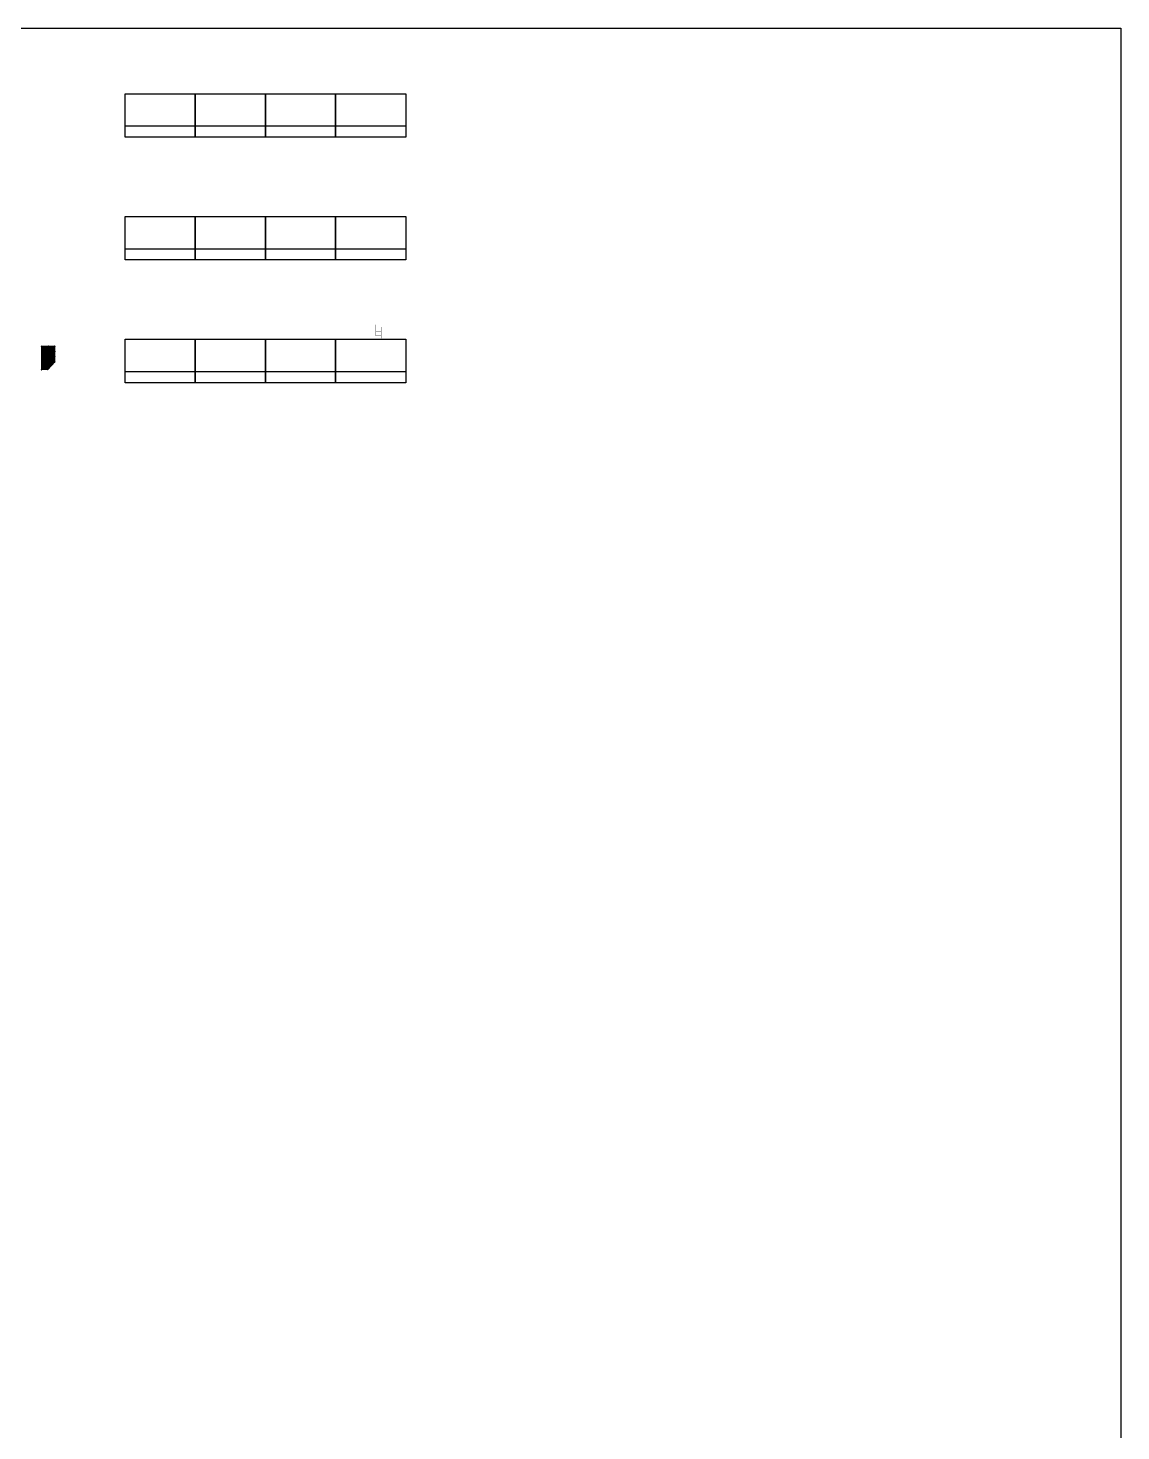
# Model space of a CAD drawing. Header units: millimetres. Extents: x -507089 to 1145492, y -1925330 to 49778.
# Drawn here: x 366551 to 1145492, y -950000 to 49778 of the extents above; entities that cross this region are included whole.
import ezdxf

# ---------------------------------------------------------------- set-up
doc = ezdxf.new("R2010")
doc.units = ezdxf.units.MM
doc.header["$MEASUREMENT"] = 0
doc.set_wipeout_variables(frame=1)
doc.linetypes.add('HIDDEN', pattern=[0.75, 0.5, -0.25])
doc.layers.get('Defpoints').update_dxf_attribs({"color": 6})
for name, color, linetype, lineweight in [('A-COT VACH', 2, 'Continuous', 35), ('A-DIM', 251, 'Continuous', 15), ('A-HATCH', 251, 'Continuous', 5), ('A-KY HIEU', 34, 'Continuous', 20), ('A-NET KHUAT', 250, 'HIDDEN', 9), ('A-NET MANH', 8, 'Continuous', 9), ('A-NET THAY', 125, 'Continuous', 18)]:
    doc.layers.add(name, color=color, linetype=linetype, lineweight=lineweight)
doc.layers.add('A1- MAU 21', color=7, linetype='Continuous', lineweight=5, true_color=0x585858)
doc.layers.add('LUOI GIONG', color=160, linetype='Continuous', plot=False)
doc.layers.add('QUYEN', color=7, linetype='Continuous')
doc.layers.get('A-DIM').off()
doc.styles.add('A1-arial', font='arial.ttf', dxfattribs={"width": 0.8})

# ---------------------------------------------------------------- blocks, each defined once
blk = doc.blocks.new('cot 220')
at = {"layer": 'A-COT VACH'}
h = blk.add_hatch(color=251, dxfattribs=at)
h.dxf.hatch_style = 1
h.paths.add_polyline_path([(110, 110), (-110, 110), (-110, -110), (110, -110)])
blk.add_lwpolyline([(-110, -110), (110, -110), (110, 110), (-110, 110)], close=True, dxfattribs=at)
blk = doc.blocks.new('TUONG RAO A17 NEW')
at = {"layer": 'A-NET THAY'}
for p, q in [((227, -16691), (220, -16801)), ((3805, -16448), (3812, -16558))]:
    blk.add_line(p, q, dxfattribs=at)
for points in [[(9500, -11200), (9500, 0), (0, 0), (0, -16801), (4510, -16516)], [(9390, -11157), (9390, -110), (110, -110), (110, -16684), (4460, -16409)]]:
    blk.add_lwpolyline(points, close=True, dxfattribs=at)
at = {"layer": 'QUYEN'}
for points in [[(212, -16665, 62.5, 62.5, 0), (1062, -15706, 0, 0, -0.1927387), (1459, -16590, 0, 0, -1.7828818)], [(3805, -16448, 62.5, 62.5, 0), (2846, -15598, 0, 0, 0.1927387), (2557, -16523, 0, 0, 1.7828818)]]:
    blk.add_lwpolyline(points, format="xyseb", dxfattribs=at)
at = {"layer": 'A-COT VACH', "xscale": -1}
for p in [(4750, -110), (110, -110), (9390, -110), (9390, -3770), (9390, -7430), (110, -16691)]:
    blk.add_blockref('cot 220', p, dxfattribs=at)
for p, rotation in [((4393, -16413), 3.618880427630842), ((6925, -13783), 46.80944021613277), ((9345, -11205), 46.80944021613277)]:
    blk.add_blockref('cot 220', p, dxfattribs=dict(at, rotation=rotation))
blk = doc.blocks.new('TUM MAI TRON CAN GOC')
blk.add_wipeout([(-399, 4077), (2571, 4955), (4816, 2823), (4092, -188), (1123, -1066), (-1123, 1066)]).dxf.layer = 'A-NET THAY'
at = {"layer": 'A-HATCH'}
h = blk.add_hatch(dxfattribs=at)
h.set_pattern_fill('SPANTIL2', color=256, scale=150, angle=286, pattern_type=2)
h.set_pattern_definition([(286, (-9150187.95, -1876383.3), (144.1892544, 41.3456034), [30, -120]), (286, (-9150138.44, -1876447.13), (144.1892544, 41.3456034), [30, -120]), (286, (-9150124.02, -1876442.99), (144.1892544, 41.3456034), [30, -120]), (16, (-9150183.81, -1876397.72), (-41.3456034, 144.1892544), [150]), (331, (-9150183.81, -1876397.72), (144.1892582, 41.3456045), [42.426405, -169.7056293]), (331, (-9150179.68, -1876412.14), (144.1892582, 41.3456045), [21.21321, -190.9188243]), (61, (-9150183.81, -1876397.72), (-41.3456045, 144.1892582), [42.426405, -169.7056293]), (61, (-9150146.6, -1876527.49), (-41.3456045, 144.1892582), [21.21321, -190.9188243]), (312.5650512, (-9150161.125, -1876422.42), (41.3456035, -144.1892543), [33.54, -301.8701966]), (79.4349488, (-9150177.66, -1876364.747), (-41.34560324, 144.1892544), [33.54, -301.8701966]), (312.5650512, (-9150146.706, -1876418.29), (41.3456035, -144.1892543), [33.54, -301.8701966]), (79.4349488, (-9150163.244, -1876360.61), (-41.34560324, 144.1892544), [33.54, -301.8701966])])
h.paths.add_polyline_path([(-109, 2363, 0.052805), (-153, 1944, 0.1991134), (434, 529), (1631, 1790), (1559, 1859), (1582, 1957)])
h = blk.add_hatch(dxfattribs=at)
h.set_pattern_fill('SPANTIL2', color=256, scale=150, angle=226, pattern_type=2)
h.set_pattern_definition([(226, (-9150173.4, -1876386.93), (107.90097, -104.1987556), [30, -120]), (226, (-9150203.91, -1876461.72), (107.90097, -104.1987556), [30, -120]), (226, (-9150193.12, -1876472.14), (107.90097, -104.1987556), [30, -120]), (316, (-9150183.81, -1876397.72), (104.1987556, 107.90097), [150]), (271, (-9150183.81, -1876397.72), (107.9009729, -104.1987583), [42.426405, -169.7056293]), (271, (-9150194.23, -1876408.51), (107.9009729, -104.1987583), [21.21321, -190.9188243]), (1, (-9150183.81, -1876397.72), (104.1987583, 107.9009729), [42.426405, -169.7056293]), (1, (-9150277.59, -1876494.83), (104.1987583, 107.9009729), [21.21321, -190.9188243]), (252.5650512, (-9150193.86, -1876429.72), (-104.19875545, -107.9009701), [33.54, -301.8701966]), (19.4349488, (-9150152.18, -1876386.56), (104.19875564, 107.90096994), [33.54, -301.8701966]), (252.5650512, (-9150183.07, -1876440.14), (-104.19875545, -107.9009701), [33.54, -301.8701966]), (19.4349488, (-9150141.39, -1876396.98), (104.19875564, 107.90096994), [33.54, -301.8701966])])
h.paths.add_polyline_path([(1606, 2054), (1629, 2151), (1725, 2179), (1232, 3847, 0.2545935), (-86, 2461)])
h = blk.add_hatch(dxfattribs=at)
h.set_pattern_fill('SPANTIL2', color=256, scale=150, angle=346, pattern_type=2)
h.set_pattern_definition([(346, (-9150198.37, -1876394.09), (36.2882843, 145.544359), [30, -120]), (346, (-9150118.34, -1876383.13), (36.2882843, 145.544359), [30, -120]), (346, (-9150114.71, -1876368.57), (36.2882843, 145.544359), [30, -120]), (76, (-9150183.81, -1876397.72), (-145.544359, 36.2882843), [150]), (31, (-9150183.81, -1876397.72), (36.2882853, 145.5443628), [42.426405, -169.7056293]), (31, (-9150169.26, -1876401.35), (36.2882853, 145.5443628), [21.21321, -190.9188243]), (121, (-9150183.81, -1876397.72), (-145.5443628, 36.2882853), [42.426405, -169.7056293]), (121, (-9150052.82, -1876430.38), (-145.5443628, 36.2882853), [21.21321, -190.9188243]), (12.5650512, (-9150151.075, -1876390.42), (145.54435894, -36.2882842), [33.54, -301.8701966]), (139.4349488, (-9150209.29, -1876375.91), (-145.5443589, 36.28828446), [33.54, -301.8701966]), (12.5650512, (-9150147.446, -1876375.87), (145.54435894, -36.2882842), [33.54, -301.8701966]), (139.4349488, (-9150205.664, -1876361.35), (-145.5443589, 36.28828446), [33.54, -301.8701966])])
h.paths.add_polyline_path([(506, 460, 0.2545945), (2366, 13), (1872, 1681), (1777, 1653), (1704, 1722)])
h = blk.add_hatch(dxfattribs=at)
h.set_pattern_fill('SPANTIL2', color=256, scale=150, angle=166, pattern_type=2)
h.set_pattern_definition([(166, (-9150169.26, -1876401.35), (-36.2882843, -145.544359), [30, -120]), (166, (-9150249.29, -1876412.31), (-36.2882843, -145.544359), [30, -120]), (166, (-9150252.92, -1876426.87), (-36.2882843, -145.544359), [30, -120]), (256, (-9150183.81, -1876397.72), (145.544359, -36.2882843), [150]), (211, (-9150183.81, -1876397.72), (-36.2882853, -145.5443628), [42.426405, -169.7056293]), (211, (-9150198.37, -1876394.09), (-36.2882853, -145.5443628), [21.21321, -190.9188243]), (301, (-9150183.81, -1876397.72), (145.5443628, -36.2882853), [42.426405, -169.7056293]), (301, (-9150314.8, -1876365.06), (145.5443628, -36.2882853), [21.21321, -190.9188243]), (192.5650512, (-9150216.55, -1876405.016), (-145.54435894, 36.2882842), [33.54, -301.8701966]), (319.4349488, (-9150158.33, -1876419.53), (145.5443589, -36.28828446), [33.54, -301.8701966]), (192.5650512, (-9150220.18, -1876419.57), (-145.54435894, 36.2882842), [33.54, -301.8701966]), (319.4349488, (-9150161.96, -1876434.085), (145.5443589, -36.28828446), [33.54, -301.8701966])])
h.paths.add_polyline_path([(3187, 3429, 0.2545943), (1328, 3876), (1821, 2208), (1917, 2236), (1989, 2167)])
h = blk.add_hatch(dxfattribs=at)
h.set_pattern_fill('SPANTIL2', color=256, scale=150, angle=46, pattern_type=2)
h.set_pattern_definition([(46, (-9150194.23, -1876408.51), (-107.90097, 104.1987556), [30, -120]), (46, (-9150163.71, -1876333.72), (-107.90097, 104.1987556), [30, -120]), (46, (-9150174.5, -1876323.3), (-107.90097, 104.1987556), [30, -120]), (136, (-9150183.81, -1876397.72), (-104.1987556, -107.90097), [150]), (91, (-9150183.81, -1876397.72), (-107.9009729, 104.1987583), [42.426405, -169.7056293]), (91, (-9150173.39, -1876386.93), (-107.9009729, 104.1987583), [21.21321, -190.9188243]), (181, (-9150183.81, -1876397.72), (-104.1987583, -107.9009729), [42.426405, -169.7056293]), (181, (-9150090.03, -1876300.61), (-104.1987583, -107.9009729), [21.21321, -190.9188243]), (72.5650512, (-9150173.76, -1876365.72), (104.19875545, 107.9009701), [33.54, -301.8701966]), (199.4349488, (-9150215.44, -1876408.88), (-104.19875564, -107.90096994), [33.54, -301.8701966]), (72.5650512, (-9150184.55, -1876355.3), (104.19875545, 107.9009701), [33.54, -301.8701966]), (199.4349488, (-9150226.23, -1876398.46), (-104.19875564, -107.90096994), [33.54, -301.8701966])])
h.paths.add_polyline_path([(2088, 1835), (2064, 1738), (1968, 1709), (2462, 41, 0.254595), (3779, 1428)])
h = blk.add_hatch(dxfattribs=at)
h.set_pattern_fill('SPANTIL2', color=256, scale=150, angle=286, pattern_type=2)
h.set_pattern_definition([(286, (-9259967.73, -1962379.1), (144.1892544, 41.3456034), [30, -120]), (286, (-9259918.22, -1962442.93), (144.1892544, 41.3456034), [30, -120]), (286, (-9259903.8, -1962438.8), (144.1892544, 41.3456034), [30, -120]), (16, (-9259963.6, -1962393.52), (-41.3456034, 144.1892544), [150]), (331, (-9259963.6, -1962393.52), (144.1892582, 41.3456045), [42.426405, -169.7056293]), (331, (-9259959.47, -1962407.94), (144.1892582, 41.3456045), [21.21321, -190.9188243]), (61, (-9259963.6, -1962393.52), (-41.3456045, 144.1892582), [42.426405, -169.7056293]), (61, (-9259926.39, -1962523.29), (-41.3456045, 144.1892582), [21.21321, -190.9188243]), (312.5650512, (-9259940.91, -1962418.226), (41.3456035, -144.1892543), [33.54, -301.8701966]), (79.4349488, (-9259957.45, -1962360.55), (-41.34560324, 144.1892544), [33.54, -301.8701966]), (312.5650512, (-9259926.49, -1962414.09), (41.3456035, -144.1892543), [33.54, -301.8701966]), (79.4349488, (-9259943.03, -1962356.416), (-41.34560324, 144.1892544), [33.54, -301.8701966])])
h.paths.add_polyline_path([(3802, 1525, 0.0528035), (3847, 1944, 0.1991134), (3260, 3360), (2062, 2098), (2134, 2029), (2111, 1932)])
at = {"layer": 'A-NET KHUAT', "ltscale": 0.5}
for points in [[(2490, 4618), (-147, 3838), (-790, 1164), (1204, -729), (3841, 51), (4484, 2724)], [(2430, 4371), (37, 3663), (-547, 1236), (1263, -482), (3656, 226), (4240, 2652)]]:
    blk.add_lwpolyline(points, close=True, dxfattribs=at)
at = {"layer": 'A-NET THAY'}
for p, q in [((1582, 1957), (-109, 2363)), ((1606, 2054), (-86, 2461)), ((434, 529), (1631, 1790)), ((506, 460), (1704, 1722)), ((1725, 2179), (1232, 3847)), ((1821, 2208), (1328, 3876)), ((2366, 13), (1872, 1681)), ((2462, 41), (1968, 1709)), ((1989, 2167), (3187, 3429)), ((2062, 2098), (3260, 3360)), ((3779, 1428), (2088, 1835)), ((3802, 1525), (2111, 1932))]:
    blk.add_line(p, q, dxfattribs=at)
for points in [[(2571, 4955), (-399, 4077), (-1123, 1066), (1123, -1066), (4092, -188), (4816, 2823)], [(2544, 4843), (-315, 3997), (-1012, 1099), (1150, -954), (4008, -108), (4705, 2790)], [(1917, 2236), (1629, 2151), (1559, 1859), (1777, 1653), (2064, 1738), (2134, 2029)]]:
    blk.add_lwpolyline(points, close=True, dxfattribs=at)
for radius in [2000, 100, 50]:
    blk.add_circle((1847, 1944), radius, dxfattribs=at)
blk = doc.blocks.new('cotMB')
h = blk.add_hatch(color=256)
h.paths.add_polyline_path([(0, 156, 0.41421356), (-156, 0), (0, 0)])
h.paths.add_polyline_path([(156, 0), (0, 0), (0, -156, 0.41421356)])
for p, q in [((-256, 0), (1244, 0)), ((0, 256), (0, -206))]:
    blk.add_line(p, q)
blk.add_circle((0, 0), 156)
at = {"color": 6, "style": 'A1-arial'}
for tag, p in [('%%P0.000', (200, 85)), ('-0.050', (200, -317))]:
    blk.add_attdef(tag, p, '', height=250, dxfattribs=at)

msp = doc.modelspace()

# ---------------------------------------------------------------- hatches: boundary and pattern name
at = {"layer": 'A-HATCH'}
h = msp.add_hatch(dxfattribs=at)
h.set_pattern_fill('SQRTMPLT', color=256, scale=400, pattern_type=2)
h.set_pattern_definition([(0, (40000, -2000), (0, 400), []), (90, (40000, -2000), (-400, 2e-14), [])])
h.paths.add_polyline_path([(378287, -181480), (376197, -181480), (376197, -183420), (378287, -183420)])
h.paths.add_polyline_path([(379387, -183420), (379387, -179220), (376417, -179220), (376417, -181480), (378287, -181480), (378287, -183420), (376417, -183420), (376417, -184060), (376417, -186580), (376417, -190703), (380548, -190442), (382587, -188270), (382587, -183420)])
h = msp.add_hatch(dxfattribs=at)
h.set_pattern_fill('SQRTMPLT', color=256, scale=400, pattern_type=2)
h.set_pattern_definition([(0, (0, 0), (0, 400), []), (90, (0, 0), (-400, 2e-14), [])])
h.paths.add_polyline_path([(383047, -190863), (382967, -190788), (383117, -190627), (383198, -190703), (385467, -188286), (385386, -188210), (385537, -188050), (385587, -188097), (385587, -184540), (385477, -184540), (385477, -184320), (385587, -184320), (385587, -180880), (385477, -180880), (385477, -180660), (385587, -180660), (385587, -177220), (385477, -177220), (385477, -177110), (381057, -177110), (381057, -177220), (380837, -177220), (380837, -177110), (376417, -177110), (376417, -177220), (376307, -177220), (376307, -178700), (382997, -178700), (382997, -184069), (384048, -184069), (384048, -187869), (382997, -187869), (382997, -188553), (383007, -188583), (382734, -188873), (383099, -189216), (381524, -190893), (381160, -190550), (380896, -190831), (380887, -190841), (380857, -190834), (380002, -190888), (380075, -192046), (376307, -192284), (376307, -193581), (376417, -193581), (376417, -193677), (380481, -193420), (380474, -193310), (380694, -193296), (380698, -193365)])
h = msp.add_hatch(dxfattribs=at)
h.set_pattern_fill('SQRTMPLT', color=256, scale=300, pattern_type=2)
h.set_pattern_definition([(0, (106029.8, 86820.52), (0, 300), []), (90, (106029.8, 86820.52), (-300, 2e-14), [])])
h.paths.add_polyline_path([(382477, -179220), (379607, -179220), (379607, -183200), (382477, -183200)])
at = {"layer": 'A1- MAU 21'}
h = msp.add_hatch(color=256, dxfattribs=at)
h.dxf.hatch_style = 1
h.paths.add_polyline_path([(615030, -171786), (615030, -171396)], flags=17)
edge = h.paths.add_edge_path()
edge.add_line((617140, -171286), (617140, -171786))
edge.add_line((617140, -171786), (617250, -171786))
edge.add_line((617250, -171786), (617250, -171396))
edge.add_line((617250, -171396), (618255, -171396))
edge.add_line((618255, -171396), (618255, -163252))
edge.add_line((618255, -163252), (618145, -163252))
edge.add_line((618145, -163252), (618145, -171286))
edge.add_line((618145, -171286), (617140, -171286))
edge.add_line((614435, -161671), (614435, -166632))
edge.add_line((614435, -166632), (618145, -166632))
edge.add_line((618145, -166632), (618145, -166742))
edge.add_line((618145, -166742), (614435, -166742))
edge.add_line((614435, -166742), (614435, -169542))
edge.add_line((614435, -169542), (618145, -169542))
edge.add_line((618145, -169542), (618145, -169652))
edge.add_line((618145, -169652), (614325, -169652))
edge.add_line((614325, -169652), (614325, -161671))

# ---------------------------------------------------------------- linework, layer by layer
at = {"layer": 'A-NET MANH'}
for points in [[(382697, -183200), (382697, -179000), (379607, -179000)], [(382477, -183200), (382477, -179220), (379607, -179220)]]:
    msp.add_lwpolyline(points, dxfattribs=at)
at = {"layer": 'A-NET THAY', "const_width": 50}
for points in [[(376197, -190938), (380766, -190649), (380759, -190539), (382697, -188474), (382807, -188474), (382807, -183200), (379607, -183200), (379607, -179000), (376197, -179000)], [(376197, -183420), (378287, -183420), (378287, -181480), (376197, -181480)]]:
    msp.add_lwpolyline(points, close=True, dxfattribs=at)
at = {"layer": 'A-NET THAY'}
msp.add_lwpolyline([(376417, -183420), (376417, -190703), (380548, -190442), (382587, -188270), (382587, -183420), (379387, -183420), (379387, -179220), (376417, -179220), (376417, -181480)], dxfattribs=at)
at = {"layer": 'Defpoints', "color": 2}
msp.add_lwpolyline([(-127141, 49778), (1145492, 49778), (1145492, -1490233), (-127141, -1490233)], close=True, dxfattribs=at)
at = {"layer": 'LUOI GIONG'}
for points in [[(435697, 3000), (485697, 3000), (485697, -28000), (435697, -28000)], [(485697, 3000), (535697, 3000), (535697, -28000), (485697, -28000)], [(535697, 3000), (585697, 3000), (585697, -28000), (535697, -28000)], [(585697, 3000), (635697, 3000), (635697, -28000), (585697, -28000)], [(435697, -84500), (485697, -84500), (485697, -115500), (435697, -115500)], [(485697, -84500), (535697, -84500), (535697, -115500), (485697, -115500)], [(535697, -84500), (585697, -84500), (585697, -115500), (535697, -115500)], [(585697, -84500), (635697, -84500), (635697, -115500), (585697, -115500)], [(435697, -172000), (485697, -172000), (485697, -203000), (435697, -203000)], [(485697, -172000), (535697, -172000), (535697, -203000), (485697, -203000)], [(535697, -172000), (585697, -172000), (585697, -203000), (535697, -203000)], [(585697, -172000), (635697, -172000), (635697, -203000), (585697, -203000)]]:
    msp.add_lwpolyline(points, close=True, dxfattribs=at)
for points in [[(435697, -20000), (635697, -20000)], [(435697, -107500), (635697, -107500)], [(435697, -195000), (635697, -195000)]]:
    msp.add_lwpolyline(points, dxfattribs=at)

# ---------------------------------------------------------------- block references
at = {"layer": 'A-DIM'}
msp.add_blockref('TUONG RAO A17 NEW', (376197, -177000), dxfattribs=at)

# ---------------------------------------------------------------- next in the draw order: block references
at = {"layer": 'A-NET THAY', "rotation": 90.33257937794401}
msp.add_blockref('TUM MAI TRON CAN GOC', (381947, -189712), dxfattribs=at)

# ---------------------------------------------------------------- next in the draw order: linework, layer by layer
at = {"layer": 'A-NET MANH', "elevation": 0}
for points in [[(379840, -190707), (379916, -191905), (376423, -192126), (376347, -190929)], [(376567, -190915), (376629, -191893), (379681, -191700), (379619, -190722)]]:
    msp.add_lwpolyline(points, dxfattribs=at)

# ---------------------------------------------------------------- next in the draw order: block references
at = {"layer": 'A-KY HIEU', "xscale": 0.6000001304413576, "yscale": 0.6000001304413576, "zscale": 0.6000001304413576}
for p in [(376706, -182470), (379902, -184345)]:
    msp.add_blockref('cotMB', p, dxfattribs=at)

# ---------------------------------------------------------------- next in the draw order: wipeouts: each hides what was drawn before it
msp.add_wipeout([(376313, -191822), (376339, -192222), (376938, -192184), (376912, -191784)]).translate(0, 0, 0).dxf.layer = 'A-NET MANH'

# ---------------------------------------------------------------- next in the draw order: linework, layer by layer
at = {"layer": 'A-NET MANH', "elevation": 0}
msp.add_lwpolyline([(376912, -191784), (376938, -192184), (376339, -192222), (376313, -191822)], close=True, dxfattribs=at)

# ---------------------------------------------------------------- next in the draw order: wipeouts: each hides what was drawn before it
msp.add_wipeout([(379986, -191590), (380011, -191989), (379413, -192027), (379387, -191628)]).translate(0, 0, 0).dxf.layer = 'A-NET MANH'

# ---------------------------------------------------------------- next in the draw order: linework, layer by layer
at = {"layer": 'A-NET MANH'}
msp.add_lwpolyline([(376197, -179000), (376197, -178700), (382997, -178700), (382997, -184069), (384048, -184069), (384048, -187869), (382997, -187869), (382997, -188593), (380896, -190831), (380002, -190888), (380075, -192046), (376283, -192285), (376197, -190938)], dxfattribs=at)
at = {"layer": 'A-NET MANH', "elevation": 0}
for points in [[(382807, -184219), (383898, -184219), (383898, -187719), (382807, -187719)], [(382807, -187499), (383678, -187499), (383678, -184441), (382807, -184441)]]:
    msp.add_lwpolyline(points, dxfattribs=at)
msp.add_lwpolyline([(379387, -191628), (379413, -192027), (380011, -191989), (379986, -191590)], close=True, dxfattribs=at)

# ---------------------------------------------------------------- next in the draw order: wipeouts: each hides what was drawn before it
msp.add_wipeout([(383588, -187809), (383988, -187809), (383987, -187209), (383587, -187209)]).translate(0, 0, 0).dxf.layer = 'A-NET MANH'

# ---------------------------------------------------------------- next in the draw order: hatches: boundary and pattern name
at = {"layer": 'A-NET MANH'}
h = msp.add_hatch(dxfattribs=at)
h.set_pattern_fill('_USER', color=256, scale=300, angle=93.971026, double=1, pattern_type=0)
h.set_pattern_definition([(93.971, (378891.24, -190767.45), (-299.28, -20.776), []), (183.971, (378891.24, -190767.45), (20.776, -299.28), [])])
h.paths.add_polyline_path([(378991, -190761), (377195, -190875), (377204, -191024), (377104, -191031), (377129, -191420), (379125, -191294), (379098, -190865), (378998, -190871)])

# ---------------------------------------------------------------- next in the draw order: linework, layer by layer
at = {"layer": 'A-NET MANH', "elevation": 0}
msp.add_lwpolyline([(383587, -187209), (383987, -187209), (383988, -187809), (383588, -187809)], close=True, dxfattribs=at)
at = {"layer": 'A-NET MANH'}
for points in [[(379241, -190745), (379284, -191434), (376989, -191579), (376945, -190891)], [(379191, -190749), (379231, -191387), (377035, -191526), (376995, -190887)], [(379166, -190750), (379205, -191364), (377059, -191500), (377020, -190886)], [(379116, -190753), (379151, -191317), (377105, -191446), (377070, -190883)], [(379091, -190755), (379125, -191294), (377129, -191420), (377095, -190881)]]:
    msp.add_lwpolyline(points, dxfattribs=at)

# ---------------------------------------------------------------- next in the draw order: wipeouts: each hides what was drawn before it
msp.add_wipeout([(383587, -184129), (383987, -184129), (383987, -184729), (383587, -184729)]).translate(0, 0, 0).dxf.layer = 'A-NET MANH'

# ---------------------------------------------------------------- next in the draw order: hatches: boundary and pattern name
h = msp.add_hatch(dxfattribs=at)
h.set_pattern_fill('_USER', color=256, scale=300, angle=137.161586, double=1, pattern_type=0)
h.set_pattern_definition([(137.162, (382355.9, -188998.6), (-203.98, -219.982), []), (227.162, (382355.9, -188998.6), (219.982, -203.98), [])])
h.paths.add_polyline_path([(382631, -188983), (381262, -190441), (381518, -190681), (382886, -189222)])
h = msp.add_hatch(dxfattribs=at)
h.set_pattern_fill('_USER', color=256, scale=300, angle=180.352146, double=1, pattern_type=0)
h.set_pattern_definition([(180.352, (382807.46, -185169.98), (1.844, -299.994), []), (270.352, (382807.46, -185169.98), (299.994, 1.844), [])])
h.paths.add_polyline_path([(382807, -185070), (382807, -186870), (382957, -186870), (382957, -186970), (383347, -186970), (383347, -184970), (382917, -184970), (382917, -185070)])

# ---------------------------------------------------------------- next in the draw order: linework, layer by layer
for points in [[(382734, -188873), (383099, -189216), (381524, -190893), (381160, -190550)], [(382700, -188910), (383028, -189218), (381522, -190822), (381194, -190514)], [(382683, -188928), (382992, -189219), (381521, -190787), (381211, -190496)], [(382648, -188965), (382922, -189221), (381519, -190716), (381245, -190459)], [(382631, -188983), (382886, -189222), (381518, -190681), (381262, -190441)], [(382807, -184820), (383497, -184820), (383497, -187120), (382807, -187120)], [(382807, -184870), (383447, -184870), (383447, -187070), (382807, -187070)], [(382807, -184895), (383422, -184895), (383422, -187045), (382807, -187045)], [(382807, -184945), (383372, -184945), (383372, -186995), (382807, -186995)], [(382807, -184970), (383347, -184970), (383347, -186970), (382807, -186970)]]:
    msp.add_lwpolyline(points, dxfattribs=at)
at = {"layer": 'A-NET MANH', "elevation": 0}
msp.add_lwpolyline([(383587, -184729), (383987, -184729), (383987, -184129), (383587, -184129)], close=True, dxfattribs=at)

doc.saveas('drawing.dxf')
